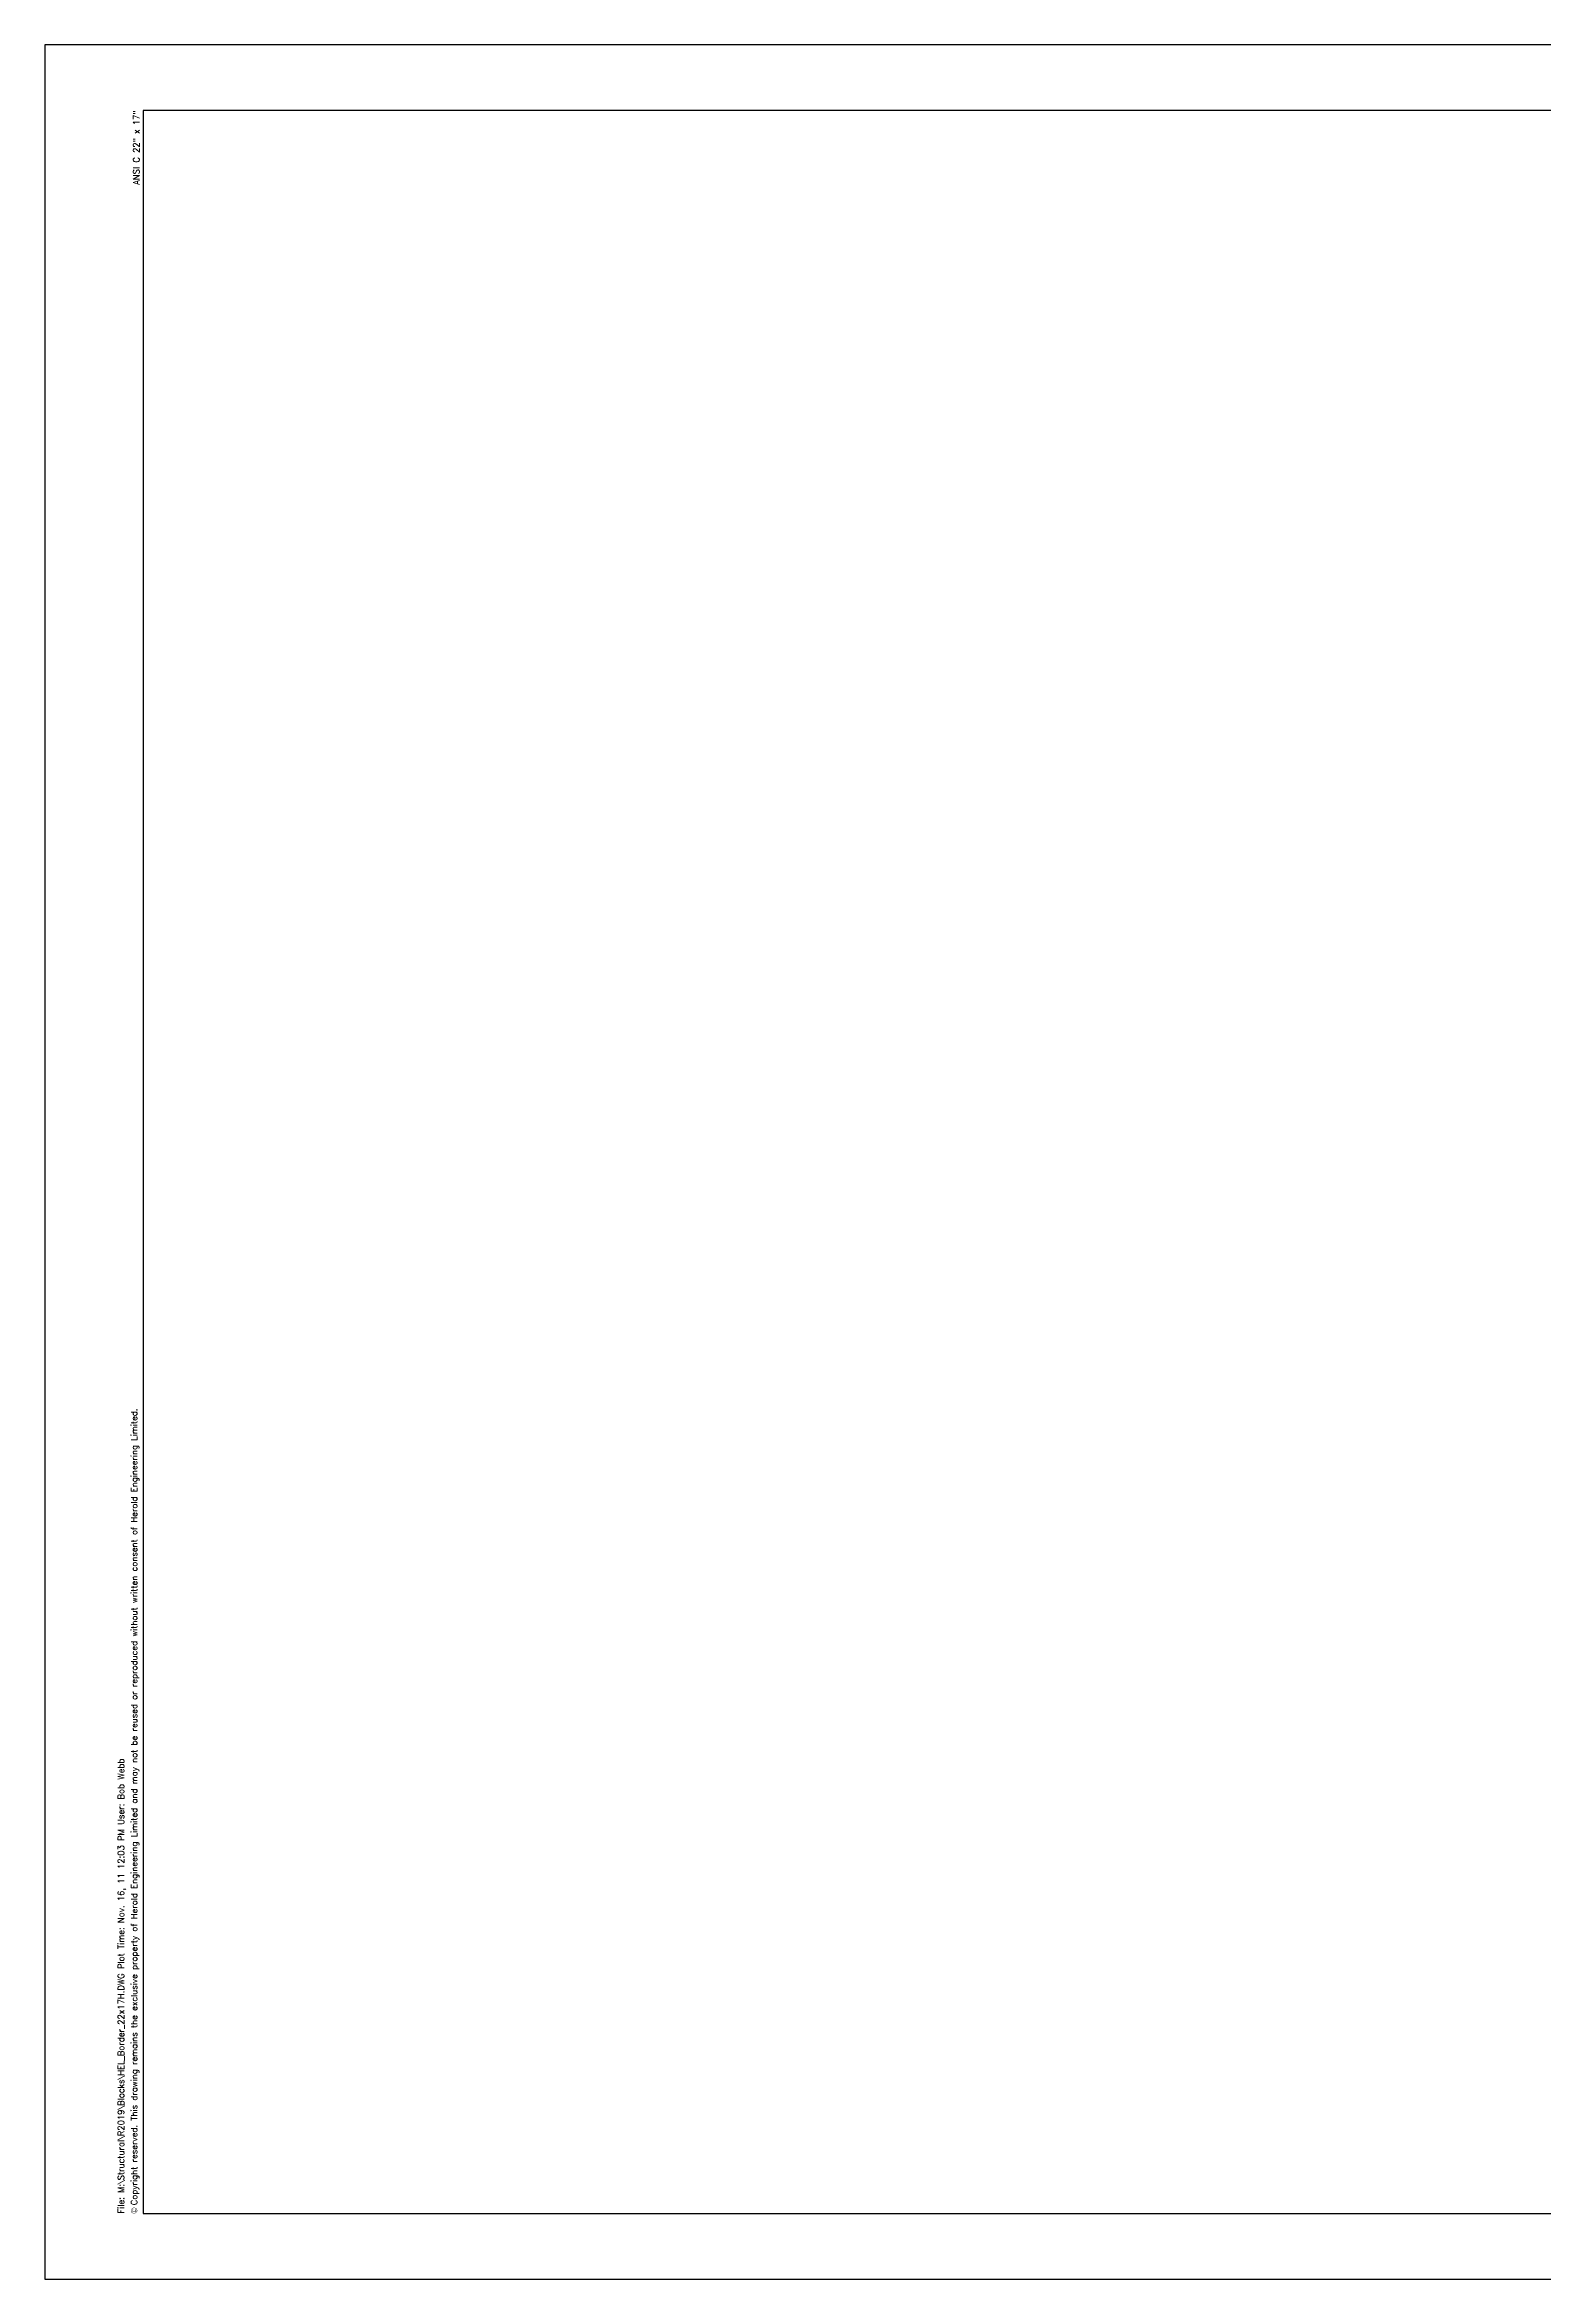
# Model space of a CAD drawing. Extents: x 0 to 22.8, y 0 to 17.
# Drawn here: x 0 to 11.41, y 0 to 17 of the extents above; entities that cross this region are included whole.
import ezdxf
from ezdxf.enums import TextEntityAlignment as Align

# ---------------------------------------------------------------- set-up
doc = ezdxf.new("R2010")
doc.units = 0
doc.header["$LTSCALE"] = 10
doc.header["$MEASUREMENT"] = 0
for name, color, linetype in [('BDR-18', 1, 'Continuous'), ('BDR-25', 4, 'Continuous'), ('BDR-SHADE', 254, 'Continuous')]:
    doc.layers.add(name, color=color, linetype=linetype)
doc.styles.add('HEL-Title4', font='romand.shx')

msp = doc.modelspace()

# ---------------------------------------------------------------- linework, layer by layer
at = {"layer": 'BDR-18'}
msp.add_lwpolyline([(0, 0), (22, 0), (22, 17), (0, 17)], close=True, dxfattribs=at)
at = {"layer": 'BDR-25'}
msp.add_lwpolyline([(0.75, 16.5), (0.75, 0.5)], dxfattribs=at)
at = {"layer": 'BDR-SHADE'}
for points in [[(19.625, 16.5), (0.75, 16.5)], [(0.75, 0.5), (19.625, 0.5)]]:
    msp.add_lwpolyline(points, dxfattribs=at)

# ---------------------------------------------------------------- texts
at = {"layer": 'BDR-18', "style": 'HEL-Title4'}
msp.add_text('ANSI C 22" x 17"', height=0.04688, rotation=90, dxfattribs=at).set_placement((0.735, 16.5), align=Align.BOTTOM_RIGHT)
at = {"layer": 'BDR-18', "insert": (0.657, 0.5), "char_height": 0.046875, "width": 16.08464, "attachment_point": 1, "rotation": 90, "style": 'HEL-Title4'}
msp.add_mtext('{\\fSymbol|b0|i0|c2|p18;Ó }Copyright reserved. This drawing remains the exclusive property of Herold Engineering Limited and may not be reused or reproduced without written consent of Herold Engineering Limited.', dxfattribs=at)
at = {"layer": 'BDR-18', "insert": (0.557, 0.5), "char_height": 0.046875, "attachment_point": 1, "rotation": 90, "style": 'HEL-Title4'}
msp.add_mtext('File: M:\\\\Structural\\\\R2019\\\\Blocks\\\\HEL_Border_22x17H.DWG Plot Time: Nov. 16, 11 12:03 PM User: Bob Webb', dxfattribs=at)

doc.saveas('drawing.dxf')
